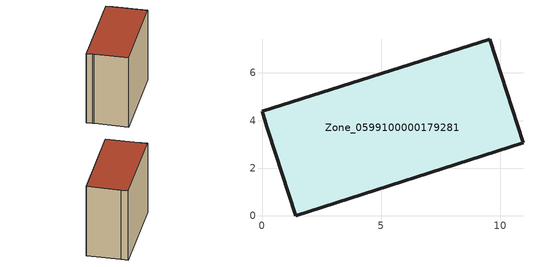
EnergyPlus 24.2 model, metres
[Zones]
Zone_0599100000179281
 floor ground (C_G): 0.21,3.74 0,4.38 9.56,7.42 9.81,6.63 10.95,3.08 1.42,0 0.27,3.55 z3.24
 wall outside (C_F): 1.42,0 10.95,3.08 9.81,6.63 9.56,7.42 0,4.38 0.21,3.74 0.27,3.55 1.42,0 z3.24:11.69
 roof outside (C_R): 0.27,3.55 1.42,0 10.95,3.08 9.81,6.63 9.56,7.42 0,4.38 0.21,3.74 z11.69
[BUILDING]
Pand.0599100000179281: North Axis=0; Terrain=City; Loads Convergence Tolerance Value=0.04; Temperature Convergence Tolerance Value=0.4; Solar Distribution=FullExterior; Maximum Number of Warmup Days=25; Minimum Number of Warmup Days=1
[Site:Location]
Rotterdam.The.Hague.AP_ZH_NLD Design_Conditions: Latitude=51.96; Longitude=4.45; Time Zone=1; Elevation=-4.5
[SITE:GROUNDTEMPERATURE:BUILDINGSURFACE]
18, 18, 18, 18, 18, 18, 18, 18, 18, 18, 18, 18
[MATERIAL] Thermal Absorptance=0.9; Solar Absorptance=0.7; Visible Absorptance=0.7
Name | Roughness | Thickness | Conductivity | Density | Specific Heat
G.TI.1946-1964 | MediumSmooth | 0.15 | 1 | 540 | 1210
F.TI.1946-1964 | Rough | 0.3 | 0.857143 | 1920 | 840
R.TI.1946-1964 | MediumRough | 0.2 | 0.277778 | 1500 | 1000
[CONSTRUCTION]
C_G: G.TI.1946-1964
C_F: F.TI.1946-1964
C_R: R.TI.1946-1964
[ZONE]
Zone_0599100000179281: Type=1; Multiplier=1; Ceiling Height=Autocalculate; Volume=Autocalculate; Floor Area=autocalculate; Part of Total Floor Area=Yes
[ZONEINFILTRATION:DESIGNFLOWRATE]
Infil_Zone_0599100000179281: Zone or ZoneList or Space or SpaceList=Zone_0599100000179281; Schedule=AlwaysOn; Design Flow Rate Calculation Method=Flow/Area; Flow Rate per Floor Area=0.003; Constant Term Coefficient=1; Temperature Term Coefficient=0; Velocity Term Coefficient=0; Velocity Squared Term Coefficient=0
[HVACTEMPLATE:ZONE:IDEALLOADSAIRSYSTEM]
Zone_0599100000179281: Maximum Heating Supply Air Temperature=50; Minimum Cooling Supply Air Temperature=13; Maximum Heating Supply Air Humidity Ratio=0.0156; Minimum Cooling Supply Air Humidity Ratio=0.0077; Heating Limit=NoLimit; Cooling Limit=NoLimit; Dehumidification Control Type=ConstantSensibleHeatRatio; Cooling Sensible Heat Ratio=0.7; Dehumidification Setpoint=60; Humidification Control Type=None; Humidification Setpoint=30; Outdoor Air Method=None; Outdoor Air Flow Rate per Person=0.00944; Outdoor Air Flow Rate per Zone Floor Area=0; Outdoor Air Flow Rate per Zone=0; Demand Controlled Ventilation Type=None; Outdoor Air Economizer Type=NoEconomizer; Heat Recovery Type=None; Sensible Heat Recovery Effectiveness=0.7; Latent Heat Recovery Effectiveness=0.65
[ZONECONTROL:THERMOSTAT]
ThermostatControl_Zone_0599100000179281: Zone or ZoneList=Zone_0599100000179281; Control Type Schedule=DualSetpointControlType; Control 1=Thermostat_Zone_0599100000179281; Temperature Difference Between Cutout And Setpoint=0
[THERMOSTATSETPOINT:DUALSETPOINT]
Thermostat_Zone_0599100000179281: Heating Setpoint Temperature Schedule=HeatingSetpoint_Zone_0599100000179281; Cooling Setpoint Temperature Schedule=CoolingSetpoint_Zone_0599100000179281
[SCHEDULE:COMPACT]
HeatingSetpoint_Zone_0599100000179281: Through: 12/31, For: AllDays, Until: 24:00, 21
CoolingSetpoint_Zone_0599100000179281: Through: 12/31, For: AllDays, Until: 24:00, 24
DualSetpointControlType: Through: 12/31, For: AllDays, Until: 24:00, 4
AlwaysOn: Through: 12/31, For: AllDays, Until: 24:00, 1
